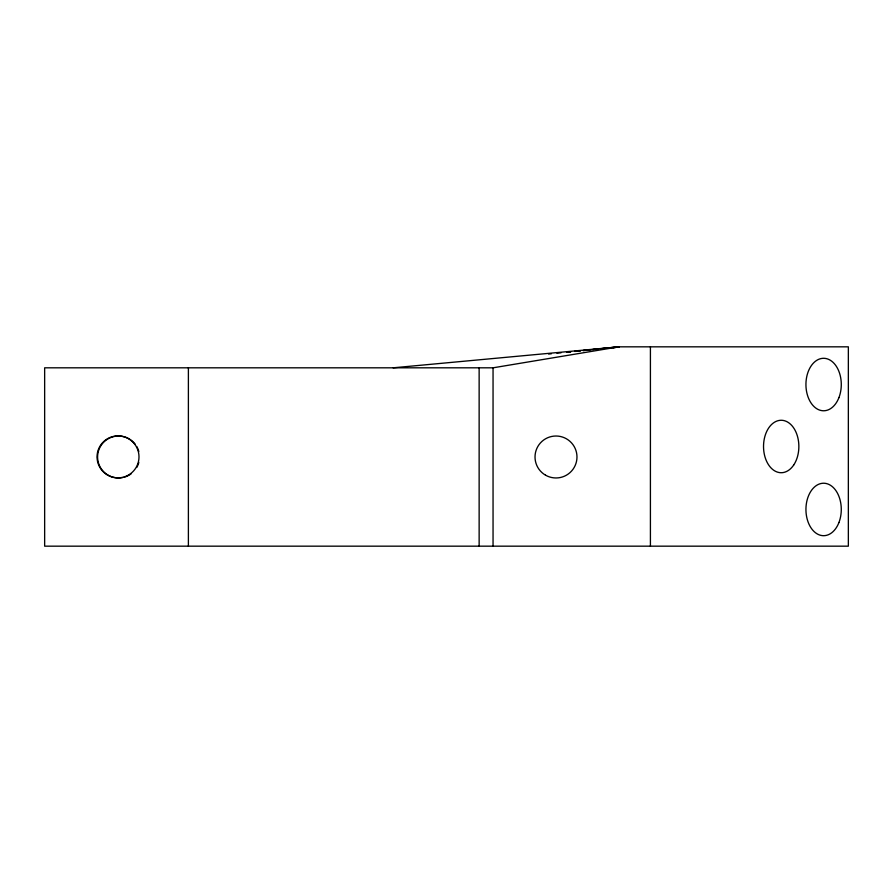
<?xml version="1.0" encoding="UTF-8"?>
<svg xmlns="http://www.w3.org/2000/svg" width="893" height="893" viewBox="0 0 893 893"><rect width="100%" height="100%" fill="white"/><g stroke="black" fill="none" stroke-linecap="round" stroke-linejoin="round"><path stroke-width="1.34" d="M613.491 347.812L618.949 346.83L848.35 346.83L848.35 546.17L44.65 546.17L44.65 367.816L493.048 367.816L618.949 346.83L393.11 367.816M566.564 352.288L570.705 351.864M574.835 351.429L580.35 350.86M590.005 349.844L583.107 350.569L598.265 348.962L592.762 349.565M548.615 354.063L551.372 353.773M556.886 353.215L561.027 352.791M566.542 352.222L570.683 351.797M574.813 351.373L580.327 350.804M650.417 346.83L650.417 546.17M493.048 367.816L493.048 546.17M479.139 367.816L479.139 546.17M188.39 367.816L188.39 546.17M138.828 462.418A20.986 20.986 0 0 1 136.741 467.486M131.338 473.636A20.986 20.986 0 0 1 123.993 477.264M122.665 477.565A20.986 20.986 0 0 1 98.844 464.17A20.986 20.986 0 0 1 108.466 438.597A20.986 20.986 0 0 1 135.211 444.223M136.741 446.5A20.986 20.986 0 0 1 138.828 451.557M618.949 346.83L601.022 348.694L618.949 346.83M838.918 522.561A26.232 17.67 -90 0 0 823.614 483.225A26.232 17.67 -90 0 0 808.299 522.561A26.232 17.67 -90 0 0 838.918 522.561M107.528 475.054A20.986 20.986 0 0 0 138.995 456.881A20.986 20.986 0 0 0 107.528 438.709A20.986 20.986 0 0 0 107.528 475.054M793.687 465.041A26.232 17.67 -90 0 0 785.773 421.161A26.232 17.67 -90 0 0 764.129 453.287A26.232 17.67 -90 0 0 793.687 465.041M545.511 475.165A20.986 20.986 0 0 0 576.978 456.993A20.986 20.986 0 0 0 545.511 438.82A20.986 20.986 0 0 0 545.511 475.165M838.918 397.642A26.232 17.67 -90 0 0 823.614 358.294A26.232 17.67 -90 0 0 808.299 397.642A26.232 17.67 -90 0 0 838.918 397.642"/></g></svg>
